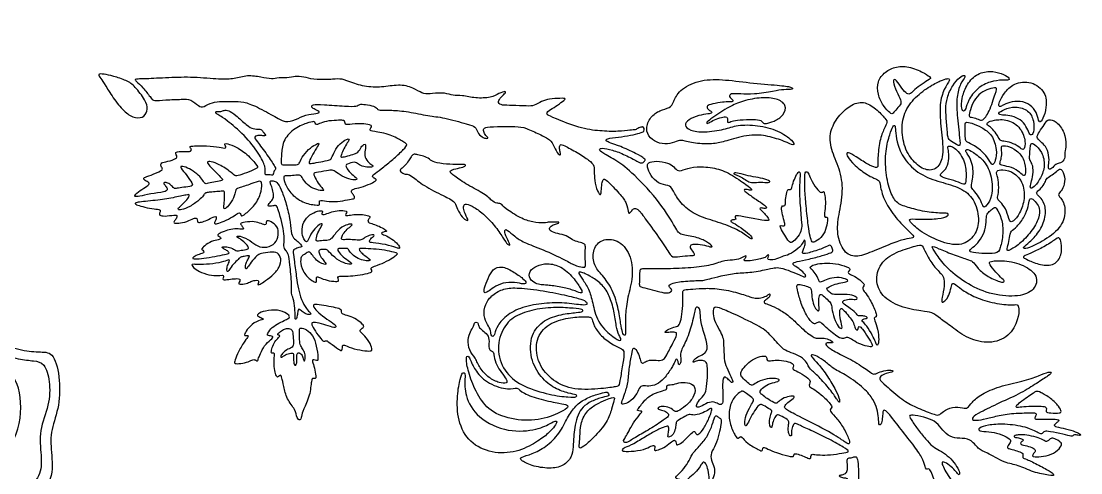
# Model space of a CAD drawing. Header units: millimetres. Extents: x -143 to 143, y -143 to 143.
# Drawn here: x 7 to 143.5, y -61.1 to -3 of the extents above; entities that cross this region are included whole.
import ezdxf

# ---------------------------------------------------------------- set-up
doc = ezdxf.new("R2010")
doc.units = ezdxf.units.MM
doc.header["$MEASUREMENT"] = 0
doc.layers.add('Default', color=18, linetype='Continuous')

msp = doc.modelspace()

# ---------------------------------------------------------------- linework, layer by layer
at = {"layer": 'Default', "color": 5}
for points in [[(-82.48, -65.68), (-81.34, -66.47), (-78.54, -68.57), (-76.03, -72.14), (-75.53, -73.97), (-73.62, -74.57), (-71.15, -75.91), (-69.98, -77.68), (-69.91, -78.99), (-68.49, -79.8), (-64.24, -82.47), (-61.33, -85.9), (-58.26, -87.42), (-54.26, -86.72), (-51.54, -84.06), (-49.66, -81.34), (-49.55, -82.54), (-50.26, -84.84), (-49.13, -88.13), (-46.23, -89.9), (-41.7, -88.84), (-39.68, -87.07), (-38.27, -86.19), (-30.63, -85.99), (-24.37, -84.07), (-22.34, -82.05), (-21.79, -80.83), (-20.5, -81.01), (-15.29, -81), (-11.24, -78.32), (-6.26, -73.71), (-2.87, -72.35), (2.14, -72.24), (4.21, -69.03), (5.27, -65.79), (8.04, -64.43), (11.14, -62.55), (10.96, -58.69), (10.66, -55.92), (11.89, -52.94), (12.07, -49.18), (11.26, -45.57), (9.61, -45.57), (7.16, -45.43), (4.14, -44.39), (1.46, -43), (1.95, -42.3), (3.62, -40.67), (5.8, -37.89), (5.87, -34.49), (3.72, -33.96), (0.07, -35.88), (-4.79, -38.74), (-5.73, -39.27), (-6.43, -38.26), (-8.16, -34.09), (-11.78, -27.78), (-11.43, -26.95), (-9.7, -24.94), (-10.22, -23.89), (-11.61, -22.43), (-13, -20.07), (-14.06, -19.61), (-15.28, -20.55), (-16.19, -21.53), (-16.71, -20.94), (-21.89, -14.21), (-25.25, -11.09), (-26.62, -10.04), (-26.37, -9.56), (-26.22, -8.67), (-26.7, -8.14), (-27.34, -8.4), (-27.72, -8.85), (-28.27, -8.44), (-29.77, -6.28), (-31.41, -5.05), (-32.94, -4.83), (-33.46, -4.35), (-34.32, -3.15), (-36.05, -2.92), (-37.62, -3.86), (-39.34, -5.16), (-39.89, -5.17), (-40.76, -4.15), (-42.07, -4.28), (-42.6, -5.25), (-43.01, -5.7), (-44.46, -6), (-45.25, -7.05), (-45.28, -8.17), (-44.58, -9.07), (-44.23, -9.35), (-45.11, -10.43), (-45.86, -11.44), (-46.3, -11.37), (-47.31, -10.55), (-47.61, -9.72), (-47.83, -8.94), (-48.65, -9.71), (-50.49, -11.4), (-52.14, -13.27), (-52.14, -14.02), (-51.54, -15.07), (-51.75, -15.59), (-53.61, -18.52), (-54.61, -20.41), (-55.63, -19.87), (-57.16, -17), (-59.3, -14.07), (-60.5, -12.87), (-61.61, -13.8), (-62.07, -14.54), (-63.46, -14.44), (-64.98, -15.59), (-66, -17.13), (-65.74, -18.06), (-61.59, -22.96), (-59, -25.65), (-59, -26.1), (-59.79, -27.9), (-60.46, -27.63), (-62.42, -26.06), (-65.86, -25.5), (-68.78, -26.97), (-69.98, -28.43), (-72.75, -29.4), (-76.39, -31.58), (-79.2, -35.47), (-80.82, -39.39), (-80.51, -42.46), (-78.32, -44.23), (-76.73, -45.13), (-76.91, -45.95), (-78.27, -47.43), (-81.39, -48.89), (-85.7, -50), (-88.17, -51.96), (-89.81, -56.52), (-89.63, -60.11), (-87.83, -62.59), (-85.35, -63.82), (-83.61, -64.89), (-82.48, -65.68)], [(122.11, -11.79), (122.36, -11.57), (122.99, -11.08), (124.09, -10.43), (124.17, -10.28), (123.56, -9.77), (121.5, -8.81), (119.69, -8.76), (118.19, -9.5), (117.24, -10.69), (117.28, -12.43), (118, -13.9), (119, -14.93), (119.27, -14.93), (119.73, -14.25), (120.42, -13.59), (120.23, -13.02), (119.54, -11.65), (119.22, -10.43), (119.71, -10.48), (120.42, -11.7), (121.13, -12.41), (121.5, -12.39), (121.86, -12.01), (122.11, -11.79)], [(133.21, -9.73), (132.79, -9.58), (131.77, -9.32), (129.93, -9.77), (128.64, -11.29), (128.12, -12.97), (128.09, -14.33), (128.36, -14.68), (128.66, -14.33), (128.88, -13.26), (130.13, -11.53), (131.82, -10.73), (133.43, -10.52), (134.3, -10.63), (134.28, -10.23), (133.63, -9.89), (133.21, -9.73)], [(18.92, -10.09), (19.42, -10.23), (20.65, -10.63), (21.63, -11.3), (23.06, -13.24), (23.36, -14.29), (22.93, -15.34), (21.74, -15.53), (20.39, -14.82), (19, -13.11), (17.79, -11.15), (17.26, -10.32), (16.79, -9.74), (17.63, -9.78), (18.42, -9.95), (18.92, -10.09)], [(23.18, -10.4), (23.85, -10.37), (26.04, -10.26), (29.15, -10.15), (32.76, -10.53), (34.44, -10.43), (36.15, -9.91), (37.93, -10.18), (39.34, -10.5), (40.07, -10.22), (41.67, -10.32), (42.49, -10), (43.7, -10.25), (44.91, -10.54), (47.34, -10.48), (48.25, -10.35), (49.6, -10.94), (51.76, -11.55), (53.99, -11.44), (56.14, -11.06), (57.95, -11.81), (58.83, -12.42), (59.87, -12.29), (61.64, -12.18), (62.63, -12.61), (63.74, -12.49), (65.5, -12.94), (67.57, -12.85), (68.54, -12.26), (69.5, -11.94), (69.3, -12.31), (68.65, -12.9), (68.36, -13.52), (68.89, -13.83), (70.12, -13.81), (72.29, -13.92), (73.03, -13.91), (74.05, -13.29), (74.95, -12.96), (76.51, -12.92), (77.32, -12.89), (76.54, -13.46), (75.66, -14.11), (74.67, -14.63), (74.67, -15.03), (75.5, -15.39), (78.96, -16.81), (81.55, -17.14), (83.97, -17.21), (85.55, -16.96), (86.1, -17.01), (86.52, -16.7), (87.09, -16.54), (87.26, -16.76), (87.26, -17.18), (86.78, -17.37), (85.53, -17.67), (83.93, -17.92), (82.32, -18.1), (82.25, -18.38), (82.86, -18.67), (84.03, -19.02), (86.32, -20.05), (87.39, -20.74), (87.39, -20.87), (87.06, -21.34), (86.47, -21.11), (84.81, -20.17), (83.09, -19.53), (81.74, -19.26), (81.37, -19.49), (81.78, -19.92), (83.69, -20.9), (85.73, -22.44), (89.48, -26.46), (91.42, -29.87), (91.84, -30.5), (93.96, -30.73), (95.39, -31.38), (96.14, -32.03), (95.83, -32.08), (94.74, -31.7), (93.59, -31.63), (93.17, -31.8), (93.17, -32.22), (93.81, -32.94), (93.71, -33.19), (92.55, -33.12), (91.1, -33.38), (90.7, -33.28), (89.71, -31.56), (87.56, -28.71), (86.53, -27.13), (85.94, -27.02), (85.63, -27.36), (85.31, -27.8), (85.17, -27.61), (85.01, -26.4), (84.31, -25.43), (82.55, -23.57), (82.07, -23.21), (81.86, -23.52), (81.73, -24.32), (81.71, -25.42), (81.37, -25.27), (80.85, -23.78), (80.8, -22.54), (80.85, -21.59), (80.25, -20.92), (78.65, -19.9), (76.77, -18.89), (76.42, -18.82), (76.29, -19.24), (76.44, -19.87), (76.5, -20.21), (76.23, -20.23), (75.58, -19.1), (75.2, -18.2), (73.82, -17.59), (71.96, -16.67), (70.82, -16.53), (68.15, -16.54), (66.57, -16.64), (66.52, -17.02), (66.7, -17.62), (67.18, -17.98), (67.08, -18.11), (66.32, -17.98), (65.76, -17.27), (65.51, -16.55), (64.75, -16.3), (61.26, -15.32), (59.56, -15.22), (56.8, -14.59), (54.64, -14.42), (52.97, -14.47), (52.87, -14.26), (52.55, -13.92), (51.27, -13.68), (50.56, -13.66), (50.29, -13.97), (48.94, -13.96), (45.74, -13.69), (44.49, -13.69), (44.34, -14.07), (44.84, -14.34), (45.62, -14.7), (45.1, -14.89), (43.67, -15), (42.32, -15.71), (41, -16.05), (39.94, -15.4), (37.25, -13.93), (35.61, -13.3), (34.33, -13.34), (32.83, -13.33), (31.61, -13.36), (30.48, -14.1), (29.92, -14), (28.82, -12.97), (27.81, -13.05), (25.5, -13.09), (24.03, -13.3), (23.73, -12.86), (22.65, -11.45), (21.77, -10.69), (21.6, -10.47), (22.05, -10.42), (22.52, -10.43), (23.18, -10.4)], [(98.15, -18.3), (98.88, -18.09), (100.89, -17.49), (103.16, -17.74), (105.43, -18.46), (106.62, -19.12), (106.5, -18.39), (104.52, -17.04), (101.85, -16.31), (99.15, -16.33), (97.68, -16.91), (94.89, -17.35), (93.07, -17.07), (92.33, -16.34), (92.89, -15.67), (94.27, -15.07), (95.56, -14.92), (95.99, -14.82), (95.92, -14.61), (95.41, -14.32), (95.28, -13.96), (95.63, -13.7), (97.14, -13.44), (98, -13.33), (98.78, -13.39), (98.62, -13.11), (98.13, -12.7), (98.31, -12.26), (99.62, -12.36), (101.28, -12.43), (104.04, -11.99), (105.2, -11.76), (106.51, -11.8), (106.33, -11.45), (104.74, -11.24), (100.78, -10.95), (97.23, -10.42), (94.16, -10.54), (91.68, -11.87), (90.99, -13.43), (90.61, -14.18), (89.25, -14.41), (88.02, -15.28), (87.36, -16.87), (87.94, -18.08), (89.19, -18.78), (90.62, -18.8), (91.68, -18.28), (92.23, -18.35), (94.41, -18.83), (96.48, -18.78), (97.41, -18.52), (98.15, -18.3)], [(124.27, -11.24), (123.7, -11.58), (122.34, -12.52), (120.75, -14.46), (120.28, -16.95), (120.81, -19.59), (122.19, -21.48), (123.89, -22.39), (125.34, -21.76), (125.85, -19.73), (125.4, -16.41), (125.24, -13.6), (125.85, -11.66), (126.7, -10.49), (126.43, -10.33), (125.77, -10.49), (124.84, -10.91), (124.27, -11.24)], [(126.97, -11.29), (126.68, -11.75), (126.19, -12.89), (126.05, -14.27), (126.17, -15.84), (126.31, -17.99), (126.51, -18.25), (127.56, -18.96), (127.94, -19.07), (127.92, -18.46), (127.48, -14.81), (127.46, -12.72), (127.95, -10.94), (128.67, -10.1), (128.46, -9.89), (127.93, -10.14), (127.26, -10.83), (126.97, -11.29)], [(133.82, -13.64), (134.11, -13.52), (134.94, -13.25), (136.39, -13.36), (137.46, -14.18), (137.98, -15.32), (138.08, -16.17), (138.61, -15.64), (139.05, -14.12), (139.03, -12.11), (137.13, -10.64), (134.76, -10.91), (133.53, -12.3), (132.92, -13.44), (132.86, -14.05), (133.23, -13.93), (133.54, -13.75), (133.82, -13.64)], [(129.27, -14.38), (129.38, -14.03), (129.62, -13.24), (130.59, -12.17), (131.59, -11.68), (132.74, -11.46), (132.56, -12), (131.66, -14.78), (130.78, -15.93), (130.33, -15.58), (129.5, -15.37), (128.93, -15.3), (129.15, -14.72), (129.27, -14.38)], [(97.11, -14.69), (97.46, -14.46), (98.13, -14.04), (99.89, -13.21), (102.43, -12.76), (104.32, -12.91), (105.65, -13.73), (105.22, -15.15), (103.94, -15.93), (102.84, -16.2), (102.53, -16.14), (102.39, -15.71), (101.39, -15.63), (99.4, -15.68), (98.49, -15.86), (98.02, -16.08), (97.92, -15.94), (97.99, -15.44), (97.81, -15.25), (96.98, -15.41), (96.06, -15.74), (95.33, -16.25), (95.19, -16.01), (96.03, -15.43), (96.76, -14.93), (97.11, -14.69)], [(117.34, -20.53), (117.37, -19.99), (117.54, -18.27), (118.17, -16.73), (118.6, -15.96), (118.41, -15.65), (117.09, -14.2), (115.5, -13.22), (113.75, -13.74), (112.2, -15.25), (111.08, -17.13), (111.2, -19.45), (112.48, -21.96), (112.94, -24.8), (112.28, -28.02), (111.98, -30.31), (112.92, -32.82), (114.45, -33.45), (116.42, -32.72), (119.2, -31.54), (120.83, -30.99), (121.98, -30.9), (121.95, -30.58), (121.2, -29.91), (119.38, -28.07), (118.03, -25.86), (117.59, -24), (117.56, -23.54), (117.1, -23.31), (115.67, -22.65), (113.92, -21.17), (113.09, -19.95), (113.62, -19.82), (114.84, -20.64), (116.37, -21.64), (117.33, -21.92), (117.33, -21.49), (117.3, -21.07), (117.34, -20.53)], [(33.58, -15.84), (34.12, -16.26), (35.81, -17.65), (37.71, -20.1), (38.54, -21.78), (38.34, -22.75), (38.57, -22.77), (39.07, -22.71), (39.46, -22.87), (39.46, -22.52), (39.59, -22.24), (39.83, -22.03), (39.71, -21.76), (38.75, -20.25), (37.23, -18.25), (37.01, -17.9), (37.33, -17.69), (37.84, -17.68), (38.44, -17.78), (38.51, -17.66), (38.23, -17.41), (38.03, -16.94), (37.72, -16.87), (36.89, -16.88), (36.14, -16.49), (34.53, -14.97), (33.69, -14.44), (33.12, -14.42), (32.79, -14.65), (32.02, -14.55), (32.08, -14.92), (32.55, -15.1), (33.03, -15.41), (33.58, -15.84)], [(134.05, -15.11), (134.4, -15.16), (135.21, -15.36), (136.12, -16), (136.71, -17.04), (136.95, -17.78), (137.44, -17.48), (137.47, -15.78), (136.8, -14.42), (135.05, -13.88), (133.51, -14.35), (132.74, -14.85), (133.1, -15.09), (133.7, -15.07), (134.05, -15.11)], [(40.53, -20.13), (40.56, -19.7), (40.65, -18.44), (41.97, -16.84), (43.9, -16.05), (44.8, -15.83), (44.84, -16.14), (45.04, -16.36), (45.47, -16.12), (46.6, -15.78), (48.02, -15.74), (48.62, -15.74), (48.66, -15.96), (48.75, -16.29), (49.09, -16.29), (50.88, -16.14), (52.01, -16.33), (52.19, -16.47), (52.04, -16.69), (51.88, -17.05), (52.17, -17.13), (54.69, -17.54), (56.14, -18.52), (56.86, -18.8), (56.34, -19.42), (55.06, -20.64), (53.66, -21.78), (52.48, -22.62), (52.14, -22.92), (52.47, -23.22), (52.9, -23.41), (52.37, -23.75), (51.04, -24.29), (49.93, -24.55), (49.48, -24.73), (49.57, -25.07), (49.9, -25.44), (50.03, -25.87), (49.4, -25.86), (48.12, -26.19), (46.62, -26.24), (45.42, -25.96), (45.37, -26.2), (45.53, -26.64), (45.14, -26.7), (43.22, -26.4), (41.58, -25.08), (40.86, -23.66), (40.75, -22.84), (41.22, -22.91), (42.21, -22.84), (42.92, -22.75), (43.12, -22.99), (43.65, -23.87), (44.52, -24.51), (45.63, -24.82), (46.1, -24.77), (45.76, -24.46), (45.1, -23.65), (44.59, -22.58), (44.77, -22.5), (46.51, -22.22), (47.1, -22.09), (47.5, -22.37), (48.65, -23.14), (49.82, -23.44), (50.41, -23.39), (50.03, -23.01), (49.16, -22.31), (48.76, -21.61), (48.87, -21.41), (50.01, -21), (50.39, -21.39), (51.11, -21.75), (51.91, -21.82), (52.33, -21.72), (52.3, -21.56), (51.77, -21.25), (51.22, -20.5), (51.29, -19.56), (51.43, -18.8), (51.17, -18.77), (50.81, -19.15), (50.4, -19.92), (49.79, -20.11), (48.78, -20.41), (48.11, -20.54), (48.22, -20.24), (48.52, -19.39), (49.05, -18.61), (49.33, -18.13), (48.99, -18.11), (48.03, -18.74), (47.36, -19.68), (46.95, -20.74), (46.75, -20.86), (45.59, -21.08), (44.37, -21.31), (44.05, -21.33), (44.11, -20.97), (44.72, -19.79), (45.34, -18.86), (45.39, -18.64), (44.99, -18.8), (43.99, -19.43), (43.12, -20.56), (42.8, -21.36), (42.62, -21.47), (41.2, -21.49), (40.47, -21.51), (40.49, -21.02), (40.5, -20.56), (40.53, -20.13)], [(118.86, -17.62), (118.69, -18.15), (118.27, -19.6), (118.3, -22.49), (118.94, -25.13), (119.76, -26.52), (121.34, -26.99), (123.66, -27.61), (125.98, -27.71), (126.38, -27.69), (126.5, -28.04), (125.21, -28.44), (122.98, -28.5), (121.31, -28.38), (121.37, -28.7), (122.52, -29.89), (125.3, -31.42), (127.96, -32), (129.73, -30.85), (130.52, -28.84), (129.89, -26.02), (128.32, -24.54), (125.76, -23.76), (123.02, -22.98), (120.78, -20.99), (119.82, -18.84), (119.6, -17.33), (119.6, -16.33), (119.27, -16.42), (119.03, -17.1), (118.86, -17.62)], [(128.56, -16.55), (128.57, -16.84), (128.59, -17.66), (128.59, -18.44), (128.91, -18.58), (130.08, -19.14), (131.32, -20.31), (131.96, -21.36), (132.13, -21.53), (132.47, -21.03), (132.72, -19.58), (132.08, -17.56), (130.68, -16.61), (129.37, -16.07), (128.54, -15.9), (128.56, -16.26), (128.56, -16.55)], [(131.83, -16.64), (132.01, -16.79), (132.46, -17.21), (133.01, -18.23), (133.18, -18.42), (133.92, -18.46), (135.08, -18.82), (135.89, -19.52), (136.18, -19.54), (136.4, -18.59), (135.83, -16.71), (134.08, -15.54), (132.13, -15.71), (131.41, -16.01), (131.34, -16.31), (131.64, -16.49), (131.83, -16.64)], [(138.46, -18.63), (138.64, -18.79), (139.13, -19.24), (139.43, -20.58), (139.31, -21.6), (139.28, -22.06), (139.72, -22.04), (140.27, -21.28), (140.83, -21.32), (141.5, -20.69), (141.31, -19.85), (141.65, -19.06), (141.44, -17.29), (140.29, -15.78), (139.22, -15.55), (138.97, -16.05), (138.25, -17.01), (137.72, -17.84), (138.05, -18.29), (138.27, -18.47), (138.46, -18.63)], [(28.91, -22.13), (29.23, -22.32), (29.89, -22.78), (30.46, -23.55), (30.64, -23.93), (31.01, -23.89), (32.08, -23.62), (32.97, -23.51), (32.95, -23.29), (32.39, -22.77), (31.43, -21.74), (30.86, -21.17), (31.19, -20.97), (32.19, -21.22), (34.04, -22.35), (34.52, -22.99), (35, -22.86), (36.39, -22.36), (37.55, -21.87), (37.44, -21.57), (35.88, -19.84), (34.38, -19), (33.25, -18.65), (33.18, -18.88), (33.38, -19.12), (33.36, -19.29), (33.13, -19.36), (31.92, -19.07), (29.86, -18.99), (28.74, -19.07), (28.7, -19.26), (28.96, -19.38), (28.96, -19.75), (28.16, -19.79), (26.98, -19.71), (26.85, -20.07), (27.08, -20.27), (27.1, -20.66), (25.85, -21.06), (24.96, -21.17), (25, -21.68), (25.31, -22.04), (24.93, -22.3), (23.26, -22.99), (22.7, -23.15), (22.87, -23.51), (23.59, -23.76), (23.45, -24.09), (22.59, -24.59), (21.59, -25.33), (21.61, -25.58), (22.15, -25.56), (23.61, -25.21), (25.6, -24.95), (25.89, -24.69), (25.73, -24.33), (25.32, -23.87), (25.39, -23.71), (25.91, -23.76), (26.42, -24.18), (26.71, -24.59), (27.19, -24.46), (28.22, -24.33), (29.25, -24.21), (28.92, -23.69), (28.13, -22.51), (27.33, -21.63), (27.94, -21.65), (28.58, -21.94), (28.91, -22.13)], [(126.41, -19.63), (126.46, -19.9), (126.52, -20.62), (126.24, -21.86), (125.63, -22.47), (125.23, -22.78), (125.71, -23.16), (127.14, -23.47), (128.36, -23.99), (128.63, -23.97), (128.74, -22.87), (128.58, -20.78), (127.1, -19.06), (126.24, -18.99), (126.37, -19.35), (126.41, -19.63)], [(133.25, -19.51), (133.28, -19.7), (133.32, -20.19), (133.15, -20.95), (132.95, -21.49), (133.54, -21.59), (134.93, -21.87), (135.84, -22.67), (136.23, -22.99), (136.38, -22.44), (136.27, -20.86), (135.24, -19.52), (133.92, -19), (133.18, -19), (133.23, -19.31), (133.25, -19.51)], [(137.09, -21.19), (137.18, -21.35), (137.37, -21.78), (137.29, -23.04), (136.98, -24.04), (136.92, -24.49), (137.38, -24.49), (138.32, -23.22), (138.93, -21.59), (138.51, -19.77), (137.42, -18.73), (137.02, -18.69), (136.96, -19.2), (136.88, -20.27), (136.84, -20.81), (137, -21.03), (137.09, -21.19)], [(58.25, -20.23), (58.48, -20.28), (59.07, -20.36), (59.75, -20.89), (60.34, -21.22), (62.29, -21.45), (63.68, -21.4), (64.34, -21.42), (64.18, -21.71), (63.19, -21.93), (62.26, -22.16), (62.22, -22.46), (62.61, -22.76), (64.47, -24.11), (66.77, -25.2), (67.8, -26.31), (68.4, -26.42), (68.89, -26.49), (69.14, -26.95), (71.38, -28.4), (72.87, -28.87), (74.51, -28.99), (74.98, -28.8), (75.82, -28.87), (76.44, -28.8), (75.99, -29.11), (75.35, -29.2), (74.95, -29.68), (75.14, -30.01), (76.08, -30.34), (77.27, -30.53), (78.01, -31.2), (78.79, -31.4), (79.68, -31.62), (79.68, -32.12), (79.57, -33.26), (79.77, -34.62), (79.46, -34.71), (78.19, -34.41), (77.28, -33.79), (74.1, -32.31), (71.64, -31.44), (70.58, -30.71), (69.51, -29.75), (69.3, -29.8), (69.25, -30.21), (69.84, -31.49), (70.01, -31.83), (69.66, -31.78), (69.17, -31.05), (68.18, -29.49), (66.68, -27.88), (65.32, -26.86), (64.23, -26.43), (63.93, -26.69), (64.02, -27.36), (64.34, -28.15), (64.62, -28.61), (64.44, -28.68), (63.81, -28.3), (63.14, -27.13), (62.92, -26.32), (62.19, -25.78), (59.35, -24.52), (57.49, -23.09), (56.82, -22.59), (56.38, -22.75), (55.61, -22.19), (56.01, -21.99), (56.71, -21.26), (57.08, -20.68), (57.35, -20.2), (57.71, -20.06), (58.03, -20.18), (58.25, -20.23)], [(128.97, -20.25), (129.14, -20.53), (129.67, -21.47), (129.56, -23.48), (129.3, -24.23), (129.48, -24.59), (130.17, -25.29), (130.75, -26.45), (130.94, -27.03), (131.29, -26.78), (132.11, -25.61), (132.08, -22.94), (131.09, -20.91), (129.53, -19.79), (128.63, -19.34), (128.63, -19.77), (128.79, -19.96), (128.97, -20.25)], [(95.8, -28.56), (96.65, -28.83), (98.53, -29.43), (100.24, -30.42), (101.14, -31.17), (101.2, -30.8), (100.34, -30.03), (99.1, -29.12), (98.31, -28.81), (98.46, -28.53), (99.02, -28.56), (99.06, -28.37), (98.81, -28), (99.43, -28), (101.57, -28.46), (103.31, -28.75), (103.32, -28.47), (102.95, -27.97), (102.48, -27.48), (102.03, -27.07), (102.25, -26.97), (102.91, -27.17), (103.06, -26.97), (102.69, -26.59), (101.75, -26.02), (100.43, -25.05), (99.96, -24.7), (100.33, -24.59), (101.01, -24.8), (101.18, -24.68), (100.61, -24.18), (98.26, -22.55), (96.41, -21.83), (93.89, -21.65), (92.43, -22.05), (91.62, -22.38), (91.05, -21.7), (90.44, -21.21), (88.72, -20.93), (87.68, -21.2), (87.59, -21.66), (88.04, -22.88), (89.01, -23.91), (90.47, -24.12), (90.87, -24.52), (91.68, -26.16), (93.45, -27.8), (94.96, -28.29), (95.8, -28.56)], [(100.03, -22.72), (100.42, -22.82), (101.29, -23.03), (102.54, -23.21), (103.6, -23.58), (103.33, -23.8), (102.23, -23.66), (101.19, -23.83), (100.58, -23.6), (99.91, -23.14), (99.22, -22.82), (98.66, -22.62), (98.92, -22.43), (99.64, -22.62), (100.03, -22.72)], [(107.47, -28.49), (107.42, -27.87), (107.24, -25.87), (107.21, -24.14), (107.39, -22.32), (107.06, -22.33), (106.68, -23.08), (106.28, -24.11), (106.21, -24.74), (105.77, -24.54), (105.62, -24.92), (105.4, -26.01), (105.44, -26.71), (105.27, -26.76), (104.86, -26.71), (104.97, -27.59), (105.29, -28.78), (105.44, -29.34), (105.02, -29.32), (104.69, -29.24), (104.81, -29.71), (105.54, -30.83), (105.96, -31.51), (106.37, -31.47), (107.29, -30.45), (107.56, -29.57), (107.53, -29.1), (107.47, -28.49)], [(107.93, -23.08), (107.92, -23.43), (107.91, -24.56), (108.06, -26.64), (108.39, -29.48), (108.59, -30.7), (108.86, -31.53), (109.25, -31.38), (110.27, -30.7), (110.74, -29.51), (110.9, -28.32), (110.85, -28.2), (110.52, -28.23), (110.41, -28), (110.6, -26.79), (110.56, -25.61), (110.39, -24.81), (110.26, -24.99), (109.84, -25.09), (108.99, -23.92), (108.49, -22.77), (108.17, -22.26), (107.95, -22.44), (107.93, -22.73), (107.93, -23.08)], [(132.71, -22.89), (132.78, -23.17), (132.94, -24.05), (132.84, -25.44), (132.61, -25.84), (133.28, -26.37), (133.93, -27.34), (134.3, -28.85), (134.69, -28.87), (135.63, -27.76), (136.32, -25.87), (136.06, -23.56), (134.54, -22.17), (132.97, -22.06), (132.54, -22.35), (132.64, -22.6), (132.71, -22.89)], [(138.2, -25.64), (138.38, -25.83), (138.85, -26.37), (139.04, -28.2), (138.1, -30.18), (136.8, -31.51), (135.96, -32.09), (136.21, -32.35), (137.42, -31.91), (140.19, -30.38), (141.61, -28.3), (141.33, -26.09), (140.43, -25.36), (140.8, -25.03), (141.32, -24.28), (141.5, -22.98), (140.89, -21.83), (140.53, -22.18), (139.78, -22.77), (139.05, -23.18), (138.88, -23.73), (138.4, -24.5), (137.71, -24.96), (137.79, -25.22), (138.03, -25.45), (138.2, -25.64)], [(31.78, -24.96), (32.06, -24.93), (32.69, -24.89), (33.16, -24.81), (33.23, -25.1), (33.17, -26.41), (33.03, -27.14), (33.23, -27.18), (33.87, -26.62), (34.56, -25.34), (34.61, -24.67), (34.78, -24.53), (36.74, -23.91), (37.86, -23.45), (38.02, -23.83), (37.94, -25.18), (37.03, -26.86), (35.46, -28.12), (35.35, -28.05), (35.26, -27.68), (34.99, -27.63), (34.53, -27.98), (33.4, -28.63), (32.37, -29.01), (31.9, -29.1), (31.86, -28.89), (32.1, -28.57), (32.18, -28.08), (31.97, -28.08), (31.13, -28.51), (30.36, -28.83), (29.79, -28.92), (29.7, -28.78), (29.69, -28.31), (29.28, -28.3), (28.39, -28.8), (27.2, -29), (26.61, -28.97), (26.67, -28.77), (26.99, -28.43), (27.14, -27.95), (26.85, -27.91), (25.41, -28.12), (24.76, -27.96), (24.82, -27.7), (25, -27.34), (24.72, -27.18), (23.56, -27.09), (22.32, -26.75), (21.66, -26.56), (21.59, -26.29), (24.37, -26.06), (26.63, -25.72), (28.47, -25.28), (28.74, -25.3), (28.54, -25.75), (27.81, -26.54), (27.17, -27.07), (27.21, -27.26), (27.58, -27.29), (28.69, -26.91), (30.01, -25.97), (30.48, -25.41), (30.7, -25.1), (31.01, -25.01), (31.5, -24.98), (31.78, -24.96)], [(39.22, -24.15), (39.28, -24.34), (39.46, -24.85), (39.58, -25.57), (39.31, -26.02), (38.79, -26.63), (38.79, -26.86), (39.43, -26.74), (39.87, -26.68), (40.02, -26.92), (40.5, -28.51), (40.84, -30.07), (40.93, -31.26), (40.76, -32.12), (41.2, -32.63), (41.42, -32.94), (41.61, -34.06), (41.88, -37.06), (41.75, -38.07), (42.06, -38.57), (42.26, -39.97), (42.29, -40.98), (42.29, -41.43), (42.46, -41.3), (42.59, -40.74), (42.66, -40.04), (42.86, -40.02), (43.32, -40.48), (43.8, -40.72), (44.36, -40.78), (44.29, -40.52), (43.79, -40.09), (43.06, -38.83), (42.69, -37.42), (42.45, -35.96), (42.13, -33.43), (41.99, -32.49), (42.17, -32.33), (42.81, -32.09), (43.2, -32.05), (43.16, -31.93), (42.83, -31.46), (42.18, -31.03), (41.76, -30.44), (41.74, -28.99), (41.22, -26.69), (40.65, -24.98), (40.05, -23.74), (39.6, -23.55), (39.06, -23.49), (39.06, -23.73), (39.15, -23.97), (39.22, -24.15)], [(136.67, -26.83), (136.58, -27.2), (136.3, -28.11), (135.2, -29.54), (134.45, -30.01), (134.33, -30.48), (134.15, -31.65), (133.89, -32.5), (134.18, -32.56), (135.53, -31.75), (137.15, -30.1), (138.17, -28.23), (138.18, -26.99), (137.79, -26.37), (137.06, -25.67), (136.83, -25.92), (136.76, -26.47), (136.67, -26.83)], [(131.31, -28.27), (131.29, -28.57), (131.29, -29.55), (130.78, -30.78), (130, -31.79), (129.09, -32.41), (129.19, -32.77), (130.64, -32.86), (132.69, -32.96), (133.08, -32.34), (133.52, -30.34), (133.32, -28.27), (132.56, -26.99), (132.39, -26.89), (131.94, -27.25), (131.4, -27.72), (131.33, -27.96), (131.31, -28.27)], [(33.17, -30.03), (33.4, -29.95), (34, -29.73), (35.04, -29.7), (35.66, -29.81), (35.62, -29.61), (35.34, -29.21), (35.2, -29.04), (35.44, -28.89), (36.82, -28.72), (37.74, -28.94), (38.46, -29.26), (38.6, -29.11), (38.53, -28.59), (39.14, -28.72), (40.07, -29.38), (40.18, -30.47), (39.81, -31.62), (38.66, -32.17), (37.42, -32.03), (36.49, -31.17), (35.31, -30.63), (34.69, -30.64), (34.78, -30.79), (35.32, -31.05), (36.04, -31.7), (36.38, -32.23), (36.1, -32.34), (35.02, -32.53), (34.72, -32.57), (34.04, -32.12), (33.28, -31.98), (32.81, -32.04), (32.92, -32.2), (33.37, -32.4), (33.78, -32.72), (33.83, -32.87), (33.03, -33.03), (31.6, -33.35), (30.14, -33.54), (29.15, -33.61), (29.04, -33.47), (29.49, -33.13), (30.38, -32.86), (30.62, -32.73), (30.4, -32.41), (30.23, -32.41), (30.38, -32.07), (31.27, -31.38), (32.31, -31.12), (32.7, -31.02), (32.76, -30.85), (32.41, -30.62), (32.25, -30.5), (32.62, -30.24), (32.94, -30.12), (33.17, -30.03)], [(49.18, -31.09), (49.46, -31.09), (50.14, -31.14), (50.81, -31.22), (51.18, -30.84), (52.08, -30.44), (52.52, -30.46), (52.47, -30.62), (52.01, -30.96), (51.77, -31.42), (52.09, -31.48), (53.99, -31.7), (55.44, -32.18), (55.81, -32.28), (55.69, -31.88), (55, -31.17), (53.98, -30.55), (53.33, -30.35), (53.47, -30.19), (53.88, -30.05), (54.14, -30.03), (53.88, -29.79), (53.11, -29.36), (52.31, -29.08), (51.62, -28.88), (51.64, -28.61), (51.96, -28.22), (51.88, -28.05), (50.94, -27.84), (50.04, -27.83), (49.18, -27.98), (48.7, -28.06), (48.8, -27.76), (49.01, -27.5), (48.77, -27.35), (47.67, -27.35), (46.78, -27.59), (45.95, -27.92), (45.69, -27.86), (45.74, -27.66), (45.93, -27.35), (45.2, -27.38), (44.16, -27.84), (43.3, -28.8), (43.09, -30.11), (43.39, -31.06), (43.77, -31.49), (43.97, -31.16), (44.41, -30.12), (45.26, -29.25), (45.82, -28.92), (45.73, -29.36), (45.15, -30.21), (44.96, -31.15), (45, -31.33), (45.91, -31.22), (46.82, -31.16), (46.98, -30.92), (48.08, -29.56), (49.07, -29.1), (49.77, -29.07), (49.46, -29.38), (48.81, -29.88), (48.36, -30.53), (48.17, -31.09), (48.46, -31.13), (48.9, -31.09), (49.18, -31.09)], [(84.85, -40.74), (84.89, -40.08), (85.06, -38.58), (85.86, -35.86), (85.57, -32.86), (83.79, -30.99), (81.74, -31), (80.61, -32.24), (80.63, -34.27), (81.63, -35.44), (83.1, -37.22), (83.92, -39.86), (84.21, -41.99), (84.45, -43.12), (84.68, -43.51), (84.89, -43.28), (84.81, -42.57), (84.81, -41.41), (84.85, -40.74)], [(90.28, -34.85), (91.21, -34.83), (93.36, -34.76), (95.96, -34.4), (97.71, -33.7), (98.94, -33.77), (99.83, -33.44), (100.43, -33.06), (100.36, -33.38), (99.98, -33.78), (100.35, -33.86), (101.41, -33.79), (102.24, -33.52), (102.82, -33.48), (103.28, -32.89), (103.3, -33.23), (103.12, -33.59), (103.24, -33.77), (104.34, -33.63), (105.18, -33.15), (105.8, -33.14), (107.16, -32.2), (107.67, -31.53), (107.87, -31.07), (108.01, -31.28), (107.95, -31.86), (107.69, -32.51), (107.57, -32.91), (108.01, -32.93), (110.17, -32.29), (111.17, -31.74), (111.32, -31.89), (111.6, -32.51), (111.44, -32.75), (110.24, -33.14), (108.47, -33.62), (106.69, -33.95), (106.36, -34.12), (106.48, -34.42), (107.37, -34.94), (108.02, -35.59), (108.08, -35.91), (107.78, -35.91), (106.55, -35.32), (104.99, -34.75), (104.17, -34.66), (103.47, -34.85), (101, -35.34), (99.12, -35.36), (97.08, -35.78), (95.49, -36.16), (95, -36.35), (94.21, -36.35), (91.51, -36.49), (90.35, -36.89), (90.48, -37.23), (90.81, -37.5), (90.79, -37.75), (90.27, -38.04), (89.3, -37.83), (87.93, -37.43), (86.65, -37.2), (86.59, -36.9), (86.66, -35.79), (86.63, -34.95), (86.91, -34.85), (87.77, -34.85), (89.34, -34.86), (90.28, -34.85)], [(137.36, -32.67), (137.82, -32.47), (138.93, -31.95), (140.48, -30.87), (140.67, -30.78), (141, -31.38), (141.04, -33.11), (140.15, -34.43), (138.27, -34.42), (136.5, -33.65), (135.98, -33.39), (136.16, -33.2), (136.9, -32.88), (137.36, -32.67)], [(30.16, -34.29), (30.58, -34.29), (31.72, -34.23), (33.21, -33.92), (33.79, -33.63), (33.88, -33.83), (33.56, -34.44), (33.46, -35.02), (33.58, -35.3), (33.76, -35.02), (34.31, -34.24), (35.04, -33.56), (35.24, -33.34), (35.7, -33.26), (36.43, -33.11), (36.44, -33.26), (36.09, -33.83), (35.87, -34.42), (35.91, -34.97), (36.14, -34.73), (36.57, -34.06), (37.44, -33.06), (37.79, -32.89), (39.11, -32.66), (40.08, -32.75), (40.55, -33.48), (40.3, -34.69), (39.3, -35.81), (38.17, -36.59), (37.61, -36.93), (37.44, -36.89), (37.59, -36.6), (37.59, -36.31), (37.14, -36.31), (36.57, -36.48), (36.04, -36.78), (35.05, -36.88), (35, -36.74), (35.17, -36.43), (35.22, -36.16), (34.85, -36.1), (33.98, -36.15), (33.01, -36.34), (32.95, -36.14), (33.07, -35.91), (33.07, -35.66), (32.77, -35.69), (31.52, -35.77), (30.17, -35.32), (29.29, -34.8), (28.85, -34.27), (29.18, -34.26), (29.74, -34.3), (30.16, -34.29)], [(52.04, -32.3), (52.5, -32.33), (53.47, -32.37), (54.85, -32.69), (55.49, -32.84), (55.49, -32.98), (54.93, -33.4), (53.79, -34.06), (52.55, -34.51), (52.08, -34.66), (52.06, -34.91), (52.25, -35.17), (52.01, -35.37), (50.65, -35.64), (49.38, -35.79), (48.29, -35.79), (47.76, -35.82), (47.81, -36.09), (47.96, -36.42), (47.66, -36.5), (46.32, -36.36), (45.46, -35.97), (45.1, -35.83), (45, -36.08), (45.1, -36.54), (44.95, -36.61), (44.3, -36.36), (43.18, -35.16), (42.93, -33.77), (43.1, -33.17), (43.45, -33.04), (44.01, -32.63), (44.23, -32.71), (44.64, -33.29), (45.17, -33.89), (45.95, -34.29), (46.32, -34.31), (46.24, -34.09), (45.75, -33.55), (45.36, -32.89), (45.29, -32.45), (45.68, -32.36), (46.37, -32.32), (46.53, -32.53), (47.66, -33.7), (48.83, -34.22), (49.6, -34.32), (49.57, -34.06), (48.67, -33.49), (47.89, -32.76), (47.66, -32.22), (48.12, -32.25), (48.97, -32.2), (49.12, -32.29), (49.41, -32.81), (50.16, -33.44), (51.06, -33.78), (51.88, -33.85), (51.98, -33.73), (51.79, -33.51), (51.08, -33.02), (50.71, -32.68), (50.46, -32.29), (50.69, -32.2), (51.58, -32.27), (52.04, -32.3)], [(126.89, -42.37), (127.49, -42.82), (128.94, -43.89), (131.71, -44.57), (134.28, -43.64), (135.48, -41.25), (135.52, -39.84), (135.34, -39.37), (134.63, -39.56), (132.01, -39.26), (129.55, -38.41), (128.05, -37.48), (127.06, -36.63), (126.86, -36.75), (126.65, -37.76), (126.29, -38.74), (125.61, -39.26), (125.51, -38.98), (125.87, -37.42), (125.91, -36), (125.58, -35.61), (124.34, -34.32), (123.46, -32.77), (123.06, -31.71), (122.42, -31.83), (119.97, -32.56), (117.74, -33.79), (116.89, -36.27), (117.8, -38.41), (120.1, -39.8), (123.22, -40.34), (124.26, -40.4), (125.31, -41.19), (126.29, -41.92), (126.89, -42.37)], [(124.83, -32.91), (125.14, -33.37), (125.96, -34.55), (128.55, -36.7), (131.62, -38.14), (135.21, -38.53), (137.37, -37.83), (138.14, -35.94), (136.48, -34.45), (133.89, -33.71), (131.56, -33.86), (131.69, -34.2), (132.49, -35.32), (133.42, -36.18), (133.73, -36.46), (133.27, -36.7), (131.19, -35.73), (130.06, -34.64), (129.54, -33.83), (128.99, -33.69), (126.88, -32.97), (125.05, -32.2), (124.06, -31.79), (124.51, -32.45), (124.83, -32.91)], [(67.87, -37.25), (68.19, -37.05), (69.01, -36.61), (70.59, -36.55), (71.83, -36.89), (72.12, -36.64), (71.77, -36.17), (70.31, -35.15), (68.88, -34.43), (67.7, -34.88), (67.13, -36.04), (66.61, -37.42), (66.58, -38.03), (67.09, -37.84), (67.55, -37.46), (67.87, -37.25)], [(74.82, -36.96), (75.24, -37), (76.57, -37.19), (78.12, -37.58), (79.12, -38.03), (79.29, -37.92), (79.14, -37.46), (78.16, -35.97), (76.52, -34.47), (74.72, -34.09), (73.34, -34.42), (72.4, -35.17), (72.42, -36.19), (73.22, -36.76), (74.03, -36.93), (74.39, -36.92), (74.82, -36.96)], [(80.53, -35.96), (80.91, -36.2), (81.94, -36.91), (82.79, -38.28), (83.38, -40.27), (83.63, -42.33), (84, -43.43), (84.34, -43.99), (84.15, -44.14), (83.42, -43.8), (81.25, -41.96), (80.65, -39.41), (80.21, -37.6), (79.36, -36.25), (78.66, -35.3), (79.06, -35.24), (79.62, -35.47), (80.14, -35.72), (80.53, -35.96)], [(108.86, -35), (109.01, -35.15), (109.45, -35.61), (109.78, -36.49), (109.88, -36.61), (110.4, -36.39), (111.35, -35.97), (112.73, -35.94), (113.61, -36.37), (113.32, -36.55), (112.34, -36.68), (111.34, -37), (110.75, -37.33), (110.74, -37.54), (111.25, -38), (111.56, -38.21), (113.06, -38.08), (114.39, -38.3), (114.78, -38.67), (114.53, -38.83), (113.63, -38.71), (112.8, -38.93), (112.76, -39.2), (113.2, -39.57), (114.42, -40.38), (114.75, -40.96), (115.08, -40.86), (115.72, -40.93), (116.01, -41.15), (115.91, -41.25), (115.55, -41.25), (115.22, -41.48), (115.35, -41.64), (115.86, -42.1), (116.69, -43.46), (117.04, -44.29), (117.2, -44.77), (117.39, -44.64), (117.49, -43.78), (117.24, -42.2), (116.81, -41.24), (116.87, -41.13), (117.12, -41.06), (117.2, -40.68), (116.27, -38.61), (115.63, -37.85), (115.33, -37.39), (115.45, -37.14), (115.62, -36.94), (115.44, -36.64), (114.6, -35.94), (113.74, -35.53), (113.41, -35.37), (113.69, -35.04), (113.82, -34.74), (112.26, -34.2), (110.77, -34.08), (109.53, -34.2), (108.69, -34.47), (108.57, -34.71), (108.71, -34.85), (108.86, -35)], [(77.82, -38.43), (77.1, -38.26), (75.21, -37.8), (71.58, -37.32), (69.53, -37.26), (68, -37.91), (66.89, -39.02), (66.49, -40.58), (66.89, -41.86), (67.48, -42.6), (67.49, -43.47), (67.83, -43.62), (67.98, -43.23), (68.27, -42.25), (69.55, -40.69), (71.83, -39.64), (74.81, -39.19), (77.25, -39.23), (79.86, -39.64), (79.93, -39.26), (79.53, -38.82), (78.54, -38.6), (77.82, -38.43)], [(92.2, -39.55), (92.17, -40.09), (92.07, -41.09), (91.79, -42.16), (91.34, -42.29), (90.32, -42.59), (89.84, -42.99), (90, -43.09), (90.51, -43), (91.34, -43), (91.47, -43.18), (91.27, -43.82), (90.16, -45.86), (89.91, -46.45), (89.29, -46.7), (88.31, -46.53), (87.47, -46.7), (87.06, -47.05), (86.8, -46.94), (86.64, -46.04), (86.14, -45.14), (85.78, -44.92), (85.67, -45.68), (85.3, -47.53), (85.22, -49.32), (84.78, -50.92), (84.23, -52.21), (84.44, -52.32), (85.31, -52.06), (86.22, -51.15), (86.62, -50.11), (86.98, -49.84), (87.81, -49.99), (88.82, -49.8), (89.8, -49.03), (90.8, -47.58), (91.22, -46.76), (91.35, -46.37), (91.6, -46.63), (91.64, -47.16), (91.79, -47.26), (91.99, -46.88), (91.92, -46.1), (91.88, -45.55), (92.82, -43.83), (93.56, -41.44), (93.81, -39.79), (94.12, -39.72), (94.46, -40), (94.46, -41.1), (94.69, -42.39), (95.49, -44.71), (95.25, -45.63), (94.54, -46), (93.75, -46.39), (93.5, -46.83), (93.57, -46.91), (94.05, -46.63), (94.77, -46.64), (95.32, -46.8), (95.38, -47.59), (95.42, -48.75), (95.23, -50.5), (94.97, -51.15), (94.14, -51.92), (93.82, -52.69), (94.41, -52.69), (95.44, -52.02), (96.29, -51.91), (96.98, -52.41), (97.37, -52.23), (97.38, -51.44), (97.31, -49.57), (97.41, -48.77), (97.68, -48.75), (98.1, -49.1), (98.53, -49.56), (98.72, -49.42), (98.47, -48.83), (97.8, -47.5), (97.51, -46.55), (97.48, -44.45), (97.4, -43.63), (96.96, -42.81), (96.19, -41.38), (96.08, -40.38), (96.19, -39.66), (97.11, -39.92), (98.83, -40.67), (102.47, -42.41), (103.5, -43.35), (105.07, -45.19), (105.78, -45.53), (107.15, -45.97), (108.18, -46.75), (108.31, -47.34), (108.71, -47.84), (109.85, -48.82), (111.39, -50.63), (112.17, -51.81), (112.38, -52.13), (112.47, -51.83), (112.01, -50.58), (110.86, -48.65), (109.6, -46.97), (108.7, -46.14), (108.71, -45.87), (109.37, -45.99), (110.65, -46.8), (111.59, -47.76), (113.26, -48.47), (115.66, -50.27), (116.79, -51.69), (117.24, -52.86), (117.45, -54.08), (117.43, -54.92), (117.61, -55.01), (117.87, -54.59), (117.95, -53.66), (117.98, -53.06), (118.28, -53), (118.96, -53.75), (120.5, -55.74), (122.35, -58.07), (123.23, -59.46), (123.47, -60.69), (123.7, -60.65), (123.92, -60.53), (124.27, -61.07), (124.68, -62.2), (124.66, -62.96), (124.13, -63.61), (123.67, -64.08), (123.8, -64.2), (124.44, -63.82), (124.88, -63.7), (125.25, -63.9), (125.31, -64.48), (125.62, -65.95), (126.33, -67.06), (126.77, -68.19), (127, -69.83), (126.93, -71.03), (127.15, -71.07), (127.55, -70.51), (128.33, -70.16), (128.5, -69.58), (128.43, -67.63), (128.01, -65.75), (127.42, -64.59), (126.68, -63.74), (126.6, -63.23), (126.76, -63.08), (126.98, -63.22), (127.13, -63.69), (127.26, -63.61), (127.28, -63.06), (126.92, -62.24), (126.19, -61.18), (125.73, -60.3), (125.5, -59.68), (125.87, -59.65), (126.84, -60.32), (127.42, -60.96), (127.77, -61.4), (127.88, -61.32), (127.81, -60.81), (127.17, -59.74), (126.3, -58.88), (125.24, -58.16), (124.4, -57.79), (123.5, -56.75), (122.43, -55.47), (121.49, -54.09), (121.3, -53.68), (121.97, -53.66), (123.71, -54.03), (124.94, -54.56), (125.65, -55.64), (126.61, -56.51), (127.85, -56.7), (129.24, -56.62), (130.3, -58.15), (131.14, -58.35), (133.75, -59.9), (135.35, -60.04), (137.33, -61.07), (139.58, -61.44), (140.12, -61.51), (139.77, -61), (138.04, -60.11), (136.36, -59.26), (135.92, -59.21), (136.03, -58.72), (135.99, -58.53), (135.28, -58.28), (134.37, -58), (133.99, -57.96), (134.02, -57.61), (134.56, -57.02), (134.24, -56.63), (132.97, -56.04), (131.62, -55.77), (130.31, -55.76), (130.25, -55.35), (131.4, -54.92), (133.57, -54.77), (136.49, -55.15), (138.23, -56.1), (138.47, -56.12), (138.78, -55.7), (139.34, -55.77), (141.34, -56.11), (142.31, -56.47), (142.44, -56.33), (142.6, -56.16), (143.11, -56.29), (143.55, -56.31), (143.3, -55.99), (142.24, -55.62), (140.78, -55.26), (139.93, -55.08), (140.12, -54.86), (140.5, -54.57), (140.71, -54.31), (140.43, -54.21), (138.64, -54.15), (137.46, -54.24), (137.59, -53.96), (137.81, -53.48), (137.45, -53.33), (136.42, -53.4), (133.88, -53.46), (132.01, -53.97), (130.56, -54.3), (129.46, -54.41), (129.46, -53.95), (130.36, -53.39), (132.96, -52.1), (135.88, -50.82), (137.78, -49.57), (139.45, -48.53), (139.74, -48.16), (139.43, -48.06), (138.16, -48.58), (136.03, -49.3), (132.89, -49.96), (130.62, -50.98), (129.38, -52.04), (128.87, -52.86), (128.39, -52.74), (126.88, -52.54), (125.68, -53.22), (125.19, -53.77), (124.52, -53.58), (122.12, -52.63), (120.52, -51.78), (118.19, -49.73), (117.39, -48.99), (117.79, -48.55), (118.58, -48.23), (119.32, -48.15), (119.33, -47.88), (118.34, -47.88), (117.33, -48.21), (116.82, -48.51), (116.27, -48.08), (114.11, -46.6), (111.91, -45.62), (110.67, -44.74), (110.56, -44.43), (110.98, -44.34), (111.58, -44.42), (111.51, -44.18), (110.79, -43.83), (110.05, -43.74), (109.36, -43.81), (108.94, -43.56), (108.05, -42.98), (107.36, -42.33), (105.91, -40.88), (104.54, -40), (103.42, -39.49), (102.56, -39.26), (102.75, -38.89), (103.28, -38.64), (103.5, -38.15), (103.38, -38.02), (103.15, -38.28), (102.44, -38.56), (101.67, -38.68), (101.06, -38.53), (99.08, -37.83), (96.49, -37.34), (94.7, -37.36), (93.06, -37.49), (92.19, -37.57), (92.22, -37.89), (92.22, -39.02), (92.2, -39.55)], [(107.1, -38.12), (107.22, -38.58), (107.59, -39.77), (108.46, -41.43), (109.12, -42.02), (109.36, -41.87), (109.81, -41.62), (110.06, -41.84), (112.08, -43.62), (112.79, -43.91), (113.27, -43.63), (113.67, -43.74), (114.54, -44.34), (115.78, -44.8), (116.59, -44.96), (116.69, -44.69), (116.32, -44.03), (115.42, -42.71), (115.03, -42.18), (114.8, -42.35), (114.81, -42.73), (114.56, -42.78), (114.37, -42.42), (114.13, -41.59), (113.65, -41.03), (112.94, -40.13), (112.59, -39.87), (112.37, -40.2), (112.49, -41.46), (112.84, -42.55), (112.54, -42.55), (112.11, -42.2), (111.53, -40.81), (111.38, -39.6), (111.31, -39.22), (110.62, -38.64), (109.94, -37.96), (109.76, -38.41), (109.69, -39.32), (109.86, -40.25), (109.54, -40.31), (109.08, -39.65), (108.78, -38.38), (108.8, -37.46), (108.55, -37.19), (107.65, -36.93), (106.94, -36.83), (106.86, -37.03), (106.98, -37.67), (107.1, -38.12)], [(45.97, -39.57), (46.39, -39.64), (47.29, -39.79), (48.18, -40.04), (48.26, -40.21), (48.25, -40.58), (48.48, -40.73), (49.5, -40.96), (50.44, -41.51), (51.16, -42.14), (51.14, -42.39), (50.5, -42.74), (50.85, -43.12), (51.67, -43.88), (52.23, -45.06), (52.19, -45.47), (51.41, -45.42), (49.84, -45.19), (48.63, -44.64), (48.41, -44.63), (48.36, -45), (48.36, -45.4), (48.05, -45.34), (46.64, -44.29), (46.31, -44.04), (46.12, -44.21), (45.81, -44.16), (45.03, -43.1), (44.43, -42.11), (44.37, -41.74), (45.06, -41.74), (46.27, -42.07), (47.43, -42.52), (47.63, -42.25), (47.28, -41.91), (46.05, -41.13), (45.08, -40.29), (44.5, -39.56), (44.78, -39.35), (45.55, -39.5), (45.97, -39.57)], [(40.86, -41.52), (40.61, -41.65), (39.94, -41.95), (39.1, -42.54), (38.63, -43.38), (38.78, -43.45), (39.48, -43.5), (39.42, -43.78), (38.48, -44.49), (37.9, -45.54), (37.54, -46.41), (37.47, -46.76), (37.28, -46.62), (36.87, -46.46), (36.32, -46.82), (35.25, -47.06), (34.4, -47.09), (34.5, -46.68), (34.96, -45.51), (35.89, -43.96), (36.28, -43.58), (36.2, -43.37), (35.75, -43.5), (35.73, -43.26), (36.2, -42.5), (37.3, -41.51), (38.35, -41.37), (38.06, -41.2), (37.38, -40.93), (37.4, -40.65), (38.36, -40.24), (40.11, -40.07), (41.31, -40.59), (41.66, -41.1), (41.44, -41.2), (41.11, -41.4), (40.86, -41.52)], [(76.53, -40.76), (75.8, -40.91), (74.35, -41.37), (72.56, -43.23), (72.5, -46.4), (73.91, -48.89), (75.69, -50.28), (77.63, -50.93), (78.58, -51.01), (78.61, -51.36), (77.66, -51.39), (75.15, -51.1), (71.67, -50.04), (69.34, -48.4), (68.15, -45.48), (68.88, -42.52), (70.53, -40.85), (73.05, -40.04), (75.98, -39.75), (78.31, -39.95), (79.39, -40.05), (79.37, -40.37), (78.73, -40.46), (77.26, -40.61), (76.53, -40.76)], [(64.88, -42.94), (64.75, -43.22), (64.51, -43.9), (64.64, -45.36), (65.53, -46.3), (66.01, -47.59), (67.25, -48.94), (68.6, -49.56), (69.66, -49.63), (69.55, -49.15), (68.85, -48.16), (68.2, -47.3), (67.87, -45.99), (67.88, -45.52), (67.28, -45.33), (67.21, -44.83), (67.32, -43.6), (66.75, -43.03), (66.06, -42.53), (65.88, -42.12), (65.82, -41.69), (65.41, -41.68), (65.29, -42.23), (65.01, -42.67), (64.88, -42.94)], [(79.22, -41.02), (78.75, -41.03), (77.23, -41.13), (74.5, -42.04), (73.12, -44.2), (73.53, -47.12), (75.45, -49.34), (78.12, -50.51), (81.98, -50.27), (83.8, -50), (83.99, -49.93), (84.23, -48.62), (84.61, -46.32), (84.68, -45.35), (84.29, -45.12), (82.98, -44.51), (81.47, -43.33), (80.63, -41.94), (80.51, -41.08), (80.08, -41.05), (79.7, -41.01), (79.22, -41.02)], [(41.33, -42.53), (41.15, -42.52), (40.8, -42.63), (40.24, -43.05), (39.97, -43.32), (40.12, -43.37), (40.4, -43.43), (40.21, -43.64), (39.66, -44.19), (39.29, -45.02), (39.19, -45.61), (39.24, -45.71), (39.62, -45.66), (39.64, -45.87), (39.53, -47.22), (39.69, -48.2), (39.95, -48.85), (40.1, -48.73), (40.46, -48.46), (40.54, -48.76), (40.83, -49.92), (41.18, -51.61), (42.39, -53), (42.47, -54.09), (42.94, -54.46), (43.1, -53.87), (43.27, -53.07), (44.24, -51.16), (44.36, -49.06), (44.59, -48.89), (44.93, -49.06), (44.97, -48.75), (44.8, -47.57), (44.48, -46.67), (44.51, -46.55), (44.85, -46.57), (45.21, -46.72), (45.26, -46.41), (45.06, -44.75), (44.58, -43.39), (43.78, -42.62), (42.92, -42.41), (42.84, -42.6), (42.83, -43.75), (42.91, -44.67), (43.26, -45.11), (43.59, -45.73), (43.59, -46.49), (43.5, -46.76), (43.34, -46.62), (43.26, -45.94), (42.77, -45.59), (42.52, -45.73), (42.49, -46.36), (42.52, -46.97), (42.37, -47.32), (42.16, -47.24), (42.05, -46.46), (42.13, -45.75), (41.8, -45.64), (41.01, -45.89), (40.49, -46.33), (40.39, -46.13), (40.73, -45.59), (41.35, -45.17), (42.03, -44.97), (42.09, -44.42), (42.01, -43.16), (41.89, -42.66), (41.51, -42.53), (41.33, -42.53)], [(-30.83, -72.15), (-30.18, -73.55), (-28.33, -76.57), (-24.33, -79.53), (-18.91, -80.02), (-14.5, -79.41), (-10.9, -76.21), (-6.14, -72.06), (-2.7, -70.97), (0.65, -71.09), (2.53, -69.29), (3.39, -66.92), (4.94, -64.3), (7.35, -63.26), (9.63, -61.67), (9.63, -58.93), (9.23, -55.67), (10.67, -52.39), (10.76, -49.26), (10, -46.92), (8.72, -46.67), (6.74, -46.55), (4, -45.64), (4.73, -47.07), (7.01, -49.66), (7.11, -55.66), (4.06, -60.23), (-2.11, -63.25), (-8.41, -68.08), (-13.95, -73.15), (-19.26, -76), (-24.66, -75.58), (-28.86, -71.68), (-29.9, -68.08), (-30.65, -65.23), (-31.34, -65.59), (-32.45, -66.49), (-32.18, -68.2), (-31.47, -70.76), (-30.83, -72.15)], [(64.83, -48.73), (65.09, -49.52), (65.84, -51.32), (67.56, -53.44), (71.01, -54.48), (74.51, -54.23), (77.18, -52.97), (77.45, -52.57), (77.34, -52.31), (76.57, -52.23), (73.91, -51.68), (71.55, -50.89), (70.88, -49.99), (69.93, -50.49), (67.16, -49.73), (65.43, -47.96), (64.91, -46.67), (64.69, -46.12), (64.38, -46.02), (64.27, -46.56), (64.56, -47.94), (64.83, -48.73)], [(102.62, -51.2), (102.79, -51.34), (103.23, -51.68), (104.23, -52.23), (104.39, -52.1), (105.01, -51.53), (105.95, -51.22), (106.77, -51.22), (106.32, -51.65), (105.52, -52.22), (105.23, -52.64), (105.5, -53.01), (107.66, -54.06), (111.75, -56.16), (113.33, -57.32), (113.74, -57.47), (113.65, -56.77), (112.82, -55.07), (111.78, -53.79), (111.1, -53.08), (111.2, -52.92), (111.44, -52.69), (111.37, -52.33), (109.99, -50.95), (108.87, -50.21), (108.44, -49.99), (108.51, -49.7), (108.67, -49.31), (108.46, -49.02), (107.24, -48.16), (106.3, -47.78), (106.41, -47.51), (106.51, -47.17), (106.15, -46.88), (104.91, -46.58), (103.79, -46.63), (103.16, -46.75), (103.02, -46.56), (103.03, -46.09), (102.48, -46.04), (101.41, -46.38), (100.47, -47.08), (99.71, -47.98), (99.61, -48.53), (99.92, -48.92), (100.78, -49.7), (101.16, -49.94), (101.55, -49.53), (102.77, -49), (103.98, -48.93), (104.73, -49.07), (104.59, -49.36), (103.48, -49.55), (102.55, -50.09), (102.09, -50.63), (102.2, -50.89), (102.45, -51.07), (102.62, -51.2)], [(63.54, -49.09), (63.42, -49.57), (63.11, -51.04), (63.17, -54.43), (64.67, -57.3), (67.64, -58.65), (70.83, -58.52), (73.45, -57.15), (74.92, -56.04), (75.81, -54.99), (76.05, -54.51), (75.82, -54.36), (75.3, -54.71), (73.22, -55.68), (69.23, -55.9), (65.3, -53.72), (64.04, -50.69), (64.16, -48.82), (64.2, -48.22), (63.82, -48.18), (63.65, -48.62), (63.54, -49.09)], [(86.45, -56.34), (86.92, -56.06), (88.23, -55.34), (90.07, -54.08), (90.46, -53.74), (90.3, -53.38), (89.65, -53.03), (89, -52.94), (88.97, -52.67), (89.53, -52.5), (90.59, -52.67), (91.2, -53.25), (91.49, -53.23), (92.59, -52.58), (93.6, -51.44), (93.96, -50.12), (93.16, -49.49), (91.89, -49.41), (91, -49.78), (90.13, -49.76), (90.13, -50.02), (90.19, -50.36), (89.8, -50.5), (88.28, -50.89), (87.08, -51.93), (86.71, -52.63), (86.24, -53.05), (86.5, -53.16), (86.97, -53.14), (86.94, -53.32), (85.97, -54.4), (85.38, -55.51), (84.97, -56.31), (84.45, -57.04), (84.8, -57.3), (85.36, -57.02), (85.97, -56.62), (86.45, -56.34)], [(78.31, -55.28), (78.38, -54.86), (78.6, -53.89), (79.09, -52.86), (80.09, -52.02), (81.59, -51.45), (82.76, -51.21), (82.7, -51.1), (82.59, -50.75), (82.37, -50.69), (81.41, -50.91), (79.76, -51.49), (78.39, -52.42), (77.32, -53.95), (76.41, -56.05), (74.55, -57.81), (72.78, -58.71), (71.26, -59.09), (71.23, -59.43), (72.66, -60.22), (75.1, -60.62), (76.88, -60.25), (77.93, -59.11), (78.1, -57.76), (78.15, -56.43), (78.24, -55.7), (78.31, -55.28)], [(82.29, -51.7), (81.95, -51.84), (81.03, -52.25), (79.76, -53.18), (78.99, -54.83), (78.98, -56.52), (78.84, -57.66), (78.89, -57.97), (79.3, -57.86), (80.69, -56.66), (82.58, -54.51), (83.04, -52.84), (83.4, -51.68), (83.43, -51.42), (83.08, -51.41), (82.63, -51.56), (82.29, -51.7)], [(108.95, -55.76), (109.6, -56.06), (111.08, -56.76), (113.1, -57.9), (113.74, -58.4), (113.1, -58.51), (111.62, -58.75), (110.09, -58.85), (109.12, -58.73), (108.78, -58.69), (108.72, -59), (108.65, -59.36), (108.25, -59.16), (107.44, -58.82), (106.64, -58.58), (106.53, -58.67), (106.53, -59), (106.27, -59.06), (104.57, -58.63), (103.32, -58.14), (102.6, -57.71), (102.52, -57.95), (102.46, -58.32), (102.13, -58.24), (100.45, -57.3), (99.75, -56.4), (99.62, -56.41), (99.34, -56.75), (99.06, -56.53), (98.25, -54.9), (98.06, -53.23), (98.63, -51.48), (99.63, -50.63), (99.97, -50.55), (100.34, -50.86), (101.19, -51.46), (101.38, -51.7), (101.16, -52.15), (100.43, -53.38), (100.12, -54.6), (100.25, -55.2), (100.54, -54.85), (100.95, -53.88), (101.64, -52.83), (102.16, -52.21), (102.47, -52.32), (103.58, -53.03), (103.75, -53.14), (103.56, -53.55), (103.33, -54.33), (103.41, -55.18), (103.65, -55.36), (103.72, -54.92), (103.93, -54.11), (104.35, -53.56), (104.64, -53.68), (105.85, -54.29), (105.89, -54.63), (105.8, -55.13), (105.78, -55.79), (105.95, -56.28), (106.16, -56.41), (106.24, -56.19), (106.19, -55.51), (106.5, -54.78), (106.7, -54.73), (107.16, -54.93), (108.29, -55.45), (108.95, -55.76)], [(136.13, -51.71), (136.44, -51.49), (137.02, -51.09), (137.71, -50.54), (138.17, -50.68), (139.66, -51.5), (140.69, -52.58), (141.04, -53.32), (140.68, -53.44), (139.15, -53.39), (138.96, -53.22), (139.05, -52.88), (139.01, -52.58), (138.2, -52.52), (136.74, -52.51), (135.51, -52.65), (135.04, -52.66), (135.15, -52.41), (135.81, -51.93), (136.13, -51.71)], [(84.99, -57.77), (85.29, -57.64), (86.22, -57.22), (87.8, -56.19), (89.19, -55.43), (90.22, -55.03), (90.42, -55.16), (90.42, -55.73), (90.24, -56.47), (90.42, -56.56), (91, -56.23), (91.3, -55.36), (91.33, -54.65), (91.45, -54.44), (92.56, -53.78), (93.02, -53.54), (93.61, -53.73), (94.53, -53.5), (95.52, -53.04), (95.87, -52.7), (96.02, -53), (95.62, -53.99), (94.93, -55.46), (94.19, -56.24), (93.95, -56.19), (93.74, -55.68), (93.42, -55.89), (92.44, -56.96), (91.69, -57.49), (91.32, -57.53), (91.36, -57.07), (91.19, -56.85), (90.84, -57.02), (90.03, -57.73), (88.97, -58.21), (88.47, -58.25), (88.62, -57.82), (88.59, -57.46), (88, -57.73), (86.93, -58.23), (84.99, -58.39), (84.31, -58.29), (84.45, -57.99), (84.7, -57.9), (84.99, -57.77)], [(96.01, -54.88), (95.86, -55.29), (95.46, -56.34), (94.48, -57.54), (93.33, -58.69), (92.95, -59.8), (92.14, -60.81), (91.24, -61.64), (91.33, -61.84), (91.86, -62), (92.19, -62), (92.36, -62.42), (92.54, -62.35), (92.82, -61.88), (93.84, -61.14), (94.49, -60.22), (94.81, -59.58), (95.2, -59.86), (95.49, -60.7), (95.65, -62), (95.6, -62.42), (95.87, -62.34), (96.32, -61.35), (96.34, -60.39), (95.82, -59.5), (95.78, -58.54), (96.49, -57.52), (96.88, -56.11), (97.14, -54.78), (97.18, -54.19), (96.95, -54.06), (96.49, -53.69), (96.32, -53.91), (96.15, -54.48), (96.01, -54.88)], [(136.52, -56.25), (136.89, -56.31), (137.79, -56.5), (138.65, -56.88), (139.09, -57.16), (139.37, -56.86), (139.7, -56.55), (140.26, -56.76), (141.1, -57.26), (140.96, -57.73), (140.02, -58.66), (138.62, -59.03), (137.44, -59.05), (137.17, -58.92), (137.36, -58.63), (137.72, -58.25), (137.41, -57.9), (136.52, -57.62), (135.61, -57.45), (135.76, -57.14), (136.19, -56.87), (135.89, -56.72), (135.26, -56.55), (134.79, -56.52), (134.95, -56.29), (135.52, -56.19), (136.14, -56.2), (136.52, -56.25)], [(113.45, -62.76), (113.42, -63.06), (113.39, -63.74), (112.94, -65.12), (112.49, -66.22), (111.67, -67.31), (111.82, -67.71), (112.43, -67.81), (112.76, -68.06), (113.1, -67.74), (113.54, -66.48), (114.02, -65.18), (114.19, -64.46), (114.42, -64.52), (114.69, -64.82), (114.75, -65.29), (114.92, -65.32), (115.09, -64.88), (115.11, -64.02), (114.65, -63.53), (114.65, -63.15), (114.86, -61.75), (114.84, -60.24), (114.65, -59), (114.4, -59.01), (113.9, -59.18), (113.35, -59.18), (113.39, -59.69), (113.48, -60.78), (113.25, -61.15), (112.87, -61.35), (112.33, -61.39), (112.36, -61.57), (112.78, -61.78), (113.37, -61.79), (113.54, -61.91), (113.47, -62.45), (113.45, -62.76)]]:
    msp.add_open_spline(points, degree=3, dxfattribs=at)

doc.saveas('drawing.dxf')
